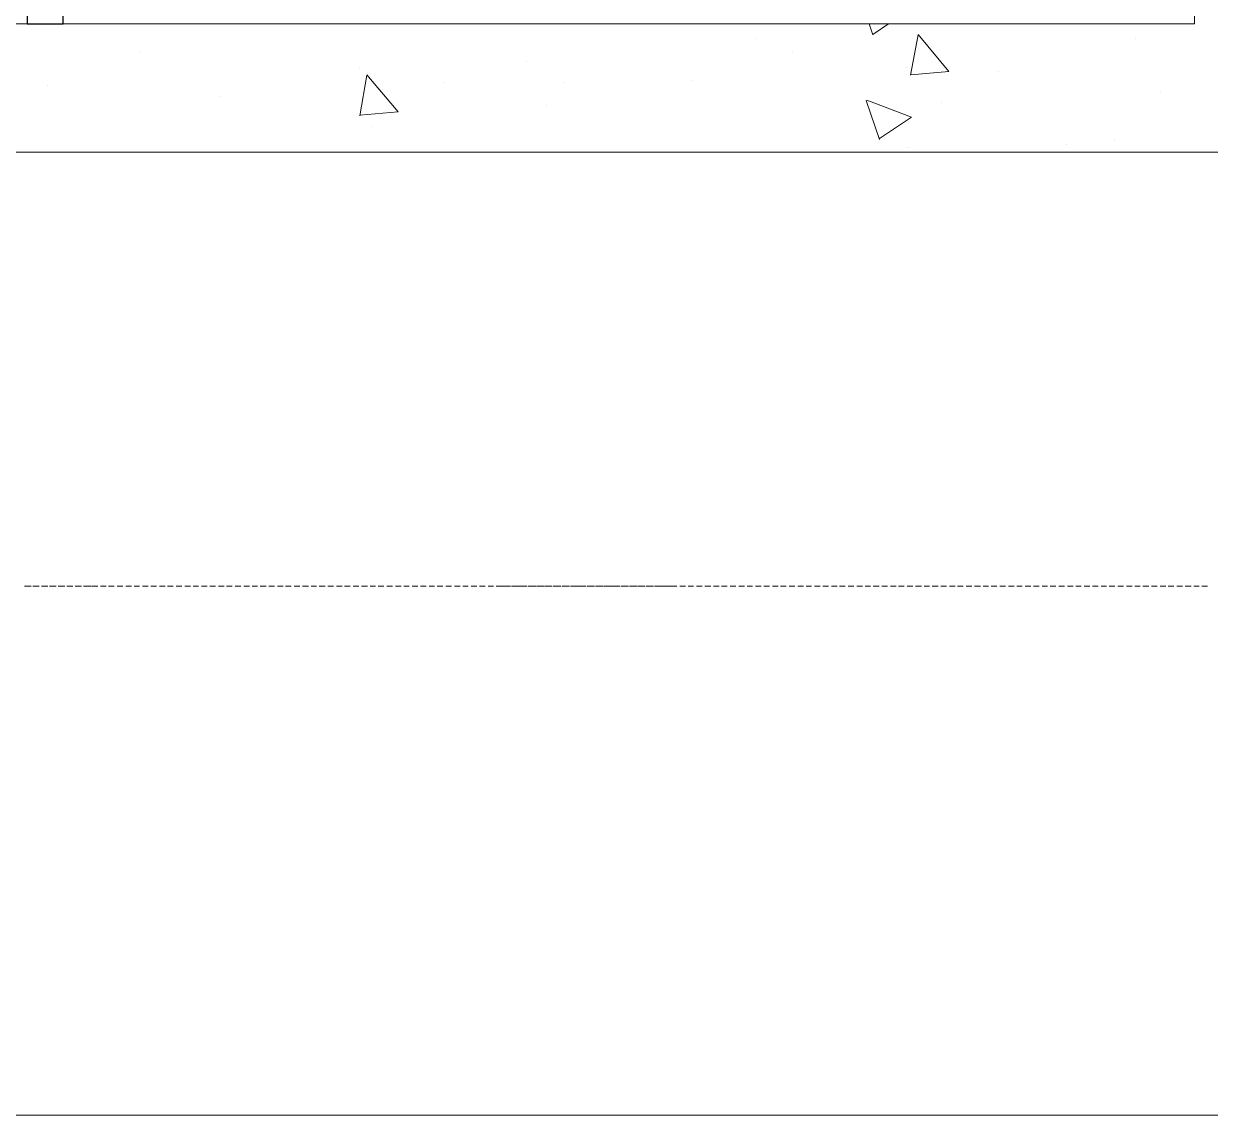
# Model space of a CAD drawing. Header units: inches. Extents: x 5 to 1823, y 18 to 726.
# Drawn here: x 1301.3 to 1354.1, y 408.9 to 457.5 of the extents above; entities that cross this region are included whole.
import ezdxf

# ---------------------------------------------------------------- set-up
doc = ezdxf.new("R2010")
doc.units = ezdxf.units.IN
doc.header["$MEASUREMENT"] = 0
for name, color, linetype in [('CULATRA', 1, 'Continuous'), ('PDF_0', 7, 'Continuous'), ('PDF_EL0001', 1, 'Continuous'), ('PDF_MASCARA', 1, 'Continuous')]:
    doc.layers.add(name, color=color, linetype=linetype)
doc.layers.add('PDF_Layer 1', color=30, linetype='Continuous', true_color=0xff7f00)
doc.layers.add('PDF_TUB-ELETRICA', color=7, linetype='Continuous', true_color=0x7fbfff)

msp = doc.modelspace()

# ---------------------------------------------------------------- linework, layer by layer
at = {"layer": 'CULATRA'}
msp.add_lwpolyline([(1303.075, 459.798), (1301.482, 459.798), (1301.482, 457.49), (1303.075, 457.49)], close=True, dxfattribs=at)
at = {"layer": 'PDF_0', "lineweight": 5}
for points in [[(1301.353, 432.45), (1301.607, 432.45)], [(1301.396, 432.45), (1301.65, 432.45)], [(1301.734, 432.45), (1301.988, 432.45)], [(1301.777, 432.45), (1302.01, 432.45)], [(1302.115, 432.45), (1302.369, 432.45)], [(1302.137, 432.45), (1302.391, 432.45)], [(1302.475, 432.45), (1302.729, 432.45)], [(1302.518, 432.45), (1302.772, 432.45)], [(1302.856, 432.45), (1303.11, 432.45)], [(1302.899, 432.45), (1303.153, 432.45)], [(1303.237, 432.45), (1303.491, 432.45)], [(1303.258, 432.45), (1303.512, 432.45)], [(1303.618, 432.45), (1303.851, 432.45)], [(1303.639, 432.45), (1303.893, 432.45)], [(1303.978, 432.45), (1304.232, 432.45)], [(1304.02, 432.45), (1304.317, 432.45)], [(1304.359, 432.45), (1304.613, 432.45)], [(1304.74, 432.45), (1304.994, 432.45)], [(1305.1, 432.45), (1305.354, 432.45)], [(1305.481, 432.45), (1305.735, 432.45)], [(1305.862, 432.45), (1306.116, 432.45)], [(1306.243, 432.45), (1306.476, 432.45)], [(1306.603, 432.45), (1306.857, 432.45)], [(1306.984, 432.45), (1307.238, 432.45)], [(1307.365, 432.45), (1307.619, 432.45)], [(1307.725, 432.45), (1307.979, 432.45)], [(1308.106, 432.45), (1308.36, 432.45)], [(1308.487, 432.45), (1308.741, 432.45)], [(1308.868, 432.45), (1309.1, 432.45)], [(1309.227, 432.45), (1309.481, 432.45)], [(1309.608, 432.45), (1309.862, 432.45)], [(1309.989, 432.45), (1310.243, 432.45)], [(1310.349, 432.45), (1310.603, 432.45)], [(1310.73, 432.45), (1310.984, 432.45)], [(1311.111, 432.45), (1311.365, 432.45)], [(1311.492, 432.45), (1311.725, 432.45)], [(1311.852, 432.45), (1312.106, 432.45)], [(1312.233, 432.45), (1312.487, 432.45)], [(1312.614, 432.45), (1312.868, 432.45)], [(1312.974, 432.45), (1313.228, 432.45)], [(1313.355, 432.45), (1313.609, 432.45)], [(1313.736, 432.45), (1313.99, 432.45)], [(1314.117, 432.45), (1314.35, 432.45)], [(1314.477, 432.45), (1314.731, 432.45)], [(1314.858, 432.45), (1315.112, 432.45)], [(1315.239, 432.45), (1315.493, 432.45)], [(1315.599, 432.45), (1315.853, 432.45)], [(1315.98, 432.45), (1316.234, 432.45)], [(1316.361, 432.45), (1316.615, 432.45)], [(1316.742, 432.45), (1316.975, 432.45)], [(1317.102, 432.45), (1317.356, 432.45)], [(1317.483, 432.45), (1317.737, 432.45)], [(1317.864, 432.45), (1318.118, 432.45)], [(1318.245, 432.45), (1318.477, 432.45)], [(1318.604, 432.45), (1318.858, 432.45)], [(1318.985, 432.45), (1319.239, 432.45)], [(1319.366, 432.45), (1319.599, 432.45)], [(1319.726, 432.45), (1319.98, 432.45)], [(1320.107, 432.45), (1320.361, 432.45)], [(1320.488, 432.45), (1320.742, 432.45)], [(1320.869, 432.45), (1321.102, 432.45)], [(1321.229, 432.45), (1321.483, 432.45)], [(1321.61, 432.45), (1321.864, 432.45)], [(1321.991, 432.45), (1322.224, 432.45)], [(1322.351, 432.45), (1322.605, 432.45), (1322.901, 432.45)], [(1322.732, 432.45), (1322.986, 432.45)], [(1323.028, 432.45), (1323.261, 432.45)], [(1323.113, 432.45), (1323.367, 432.45)], [(1323.388, 432.45), (1323.642, 432.45)], [(1323.494, 432.45), (1323.727, 432.45)], [(1323.769, 432.45), (1324.023, 432.45)], [(1323.854, 432.45), (1324.108, 432.45)], [(1324.15, 432.45), (1324.383, 432.45)], [(1324.235, 432.45), (1324.489, 432.45)], [(1324.51, 432.45), (1324.764, 432.45)], [(1324.616, 432.45), (1324.849, 432.45)], [(1324.891, 432.45), (1325.145, 432.45)], [(1324.976, 432.45), (1325.23, 432.45)], [(1325.272, 432.45), (1325.526, 432.45)], [(1325.357, 432.45), (1325.611, 432.45)], [(1325.653, 432.45), (1325.886, 432.45)], [(1325.738, 432.45), (1325.992, 432.45)], [(1326.013, 432.45), (1326.267, 432.45)], [(1326.119, 432.45), (1326.351, 432.45)], [(1326.394, 432.45), (1326.648, 432.45)], [(1326.478, 432.45), (1326.732, 432.45)], [(1326.775, 432.45), (1327.029, 432.45)], [(1326.859, 432.45), (1327.113, 432.45)], [(1327.135, 432.45), (1327.389, 432.45)], [(1327.24, 432.45), (1327.494, 432.45)], [(1327.516, 432.45), (1327.77, 432.45)], [(1327.6, 432.45), (1327.854, 432.45)], [(1327.897, 432.45), (1328.151, 432.45)], [(1327.981, 432.45), (1328.235, 432.45)], [(1328.278, 432.45), (1328.51, 432.45)], [(1328.362, 432.45), (1328.616, 432.45)], [(1328.637, 432.45), (1328.891, 432.45)], [(1328.743, 432.45), (1328.976, 432.45)], [(1329.018, 432.45), (1329.272, 432.45)], [(1329.103, 432.45), (1329.357, 432.45)], [(1329.399, 432.45), (1329.653, 432.45)], [(1329.484, 432.45), (1329.738, 432.45)], [(1329.759, 432.45), (1330.013, 432.45)], [(1329.865, 432.45), (1330.119, 432.45)], [(1330.225, 432.45), (1330.394, 432.45), (1330.14, 432.45)], [(1330.521, 432.45), (1330.775, 432.45)], [(1330.902, 432.45), (1331.135, 432.45)], [(1331.262, 432.45), (1331.516, 432.45)], [(1331.643, 432.45), (1331.897, 432.45)], [(1332.024, 432.45), (1332.278, 432.45)], [(1332.384, 432.45), (1332.638, 432.45)], [(1332.765, 432.45), (1333.019, 432.45)], [(1333.146, 432.45), (1333.4, 432.45)], [(1333.527, 432.45), (1333.76, 432.45)], [(1333.887, 432.45), (1334.141, 432.45)], [(1334.268, 432.45), (1334.522, 432.45)], [(1334.649, 432.45), (1334.903, 432.45)], [(1335.009, 432.45), (1335.263, 432.45)], [(1335.39, 432.45), (1335.644, 432.45)], [(1335.771, 432.45), (1336.025, 432.45)], [(1336.152, 432.45), (1336.384, 432.45)], [(1336.511, 432.45), (1336.765, 432.45)], [(1336.892, 432.45), (1337.146, 432.45)], [(1337.273, 432.45), (1337.527, 432.45)], [(1337.633, 432.45), (1337.887, 432.45)], [(1338.014, 432.45), (1338.268, 432.45)], [(1338.395, 432.45), (1338.649, 432.45)], [(1338.776, 432.45), (1339.009, 432.45)], [(1339.136, 432.45), (1339.39, 432.45)], [(1339.517, 432.45), (1339.771, 432.45)], [(1339.898, 432.45), (1340.152, 432.45)], [(1340.258, 432.45), (1340.512, 432.45)], [(1340.639, 432.45), (1340.893, 432.45)], [(1341.02, 432.45), (1341.274, 432.45)], [(1341.401, 432.45), (1341.634, 432.45)], [(1341.761, 432.45), (1342.015, 432.45)], [(1342.142, 432.45), (1342.396, 432.45)], [(1342.523, 432.45), (1342.777, 432.45)], [(1342.883, 432.45), (1343.137, 432.45)], [(1343.264, 432.45), (1343.518, 432.45)], [(1343.645, 432.45), (1343.899, 432.45)], [(1344.026, 432.45), (1344.259, 432.45)], [(1344.386, 432.45), (1344.64, 432.45)], [(1344.767, 432.45), (1345.021, 432.45)], [(1345.148, 432.45), (1345.402, 432.45)], [(1345.529, 432.45), (1345.761, 432.45)], [(1345.888, 432.45), (1346.142, 432.45)], [(1346.269, 432.45), (1346.523, 432.45)], [(1346.65, 432.45), (1346.883, 432.45)], [(1347.01, 432.45), (1347.264, 432.45)], [(1347.391, 432.45), (1347.645, 432.45)], [(1347.772, 432.45), (1348.026, 432.45)], [(1348.153, 432.45), (1348.386, 432.45)], [(1348.513, 432.45), (1348.767, 432.45)], [(1348.894, 432.45), (1349.148, 432.45)], [(1349.275, 432.45), (1349.508, 432.45)], [(1349.635, 432.45), (1349.889, 432.45)], [(1350.016, 432.45), (1350.27, 432.45)], [(1350.397, 432.45), (1350.651, 432.45)], [(1350.778, 432.45), (1351.011, 432.45)], [(1351.138, 432.45), (1351.392, 432.45)], [(1351.519, 432.45), (1351.773, 432.45)], [(1351.9, 432.45), (1352.154, 432.45)], [(1352.26, 432.45), (1352.514, 432.45)], [(1352.641, 432.45), (1352.895, 432.45)], [(1353.022, 432.45), (1353.276, 432.45)], [(1353.403, 432.45), (1353.635, 432.45)], [(1353.762, 432.45), (1354.016, 432.45)]]:
    msp.add_lwpolyline(points, dxfattribs=at)
at = {"layer": 'PDF_EL0001', "lineweight": 5}
for points in [[(1381.322, 457.49), (1359.414, 457.49), (1359.414, 543.343), (1353.424, 543.343), (1353.424, 457.49), (1322.605, 457.49)], [(1330.394, 457.49), (1253.411, 457.49), (1260.988, 457.49)], [(1382.592, 451.775), (1216.961, 451.775)], [(1326.944, 451.775), (1282.79, 451.775)], [(1488.595, 451.775), (1322.965, 451.775)]]:
    msp.add_lwpolyline(points, dxfattribs=at)
at = {"layer": 'PDF_Layer 1', "color": 7, "lineweight": 5}
msp.add_lwpolyline([(1006.86, 408.891), (1638.773, 408.891)], dxfattribs=at)
at = {"layer": 'PDF_MASCARA', "lineweight": 5}
for points in [[(1319.366, 457.49), (1317.864, 457.49)], [(1321.102, 457.49), (1319.43, 457.49)]]:
    msp.add_lwpolyline(points, dxfattribs=at)
at = {"layer": 'PDF_TUB-ELETRICA', "lineweight": 5}
for points in [[(1339.115, 457.003), (1338.946, 457.49)], [(1339.813, 457.49), (1339.115, 457.025)], [(1333.887, 456.834), (1333.887, 456.834)], [(1340.787, 455.204), (1341.126, 457.003)], [(1340.808, 455.225), (1342.502, 455.374), (1341.126, 457.025)], [(1350.799, 456.855), (1350.799, 456.855)], [(1306.518, 456.241), (1306.518, 456.241)], [(1323.706, 455.839), (1323.706, 455.839)], [(1335.538, 456.199), (1335.538, 456.199)], [(1316.255, 455.564), (1316.255, 455.564)], [(1340.618, 455.543), (1340.618, 455.543)], [(1344.724, 455.395), (1344.724, 455.395)], [(1302.369, 454.76), (1302.369, 454.76)], [(1316.594, 455.225), (1317.991, 453.574), (1316.276, 453.426)], [(1316.276, 453.405), (1316.594, 455.204)], [(1320.001, 454.887), (1320.001, 454.887)], [(1325.357, 454.887), (1325.357, 454.887)], [(1331.05, 454.993), (1331.05, 454.993)], [(1310.074, 454.252), (1310.074, 454.252)], [(1351.9, 454.463), (1351.9, 454.463)], [(1324.595, 453.871), (1324.595, 453.871)], [(1339.411, 452.347), (1338.819, 454.082)], [(1339.411, 452.389), (1340.829, 453.342), (1338.84, 454.104)], [(1342.163, 453.998), (1342.163, 453.998)], [(1316.826, 452.918), (1316.826, 452.918)], [(1339.432, 452.453), (1339.432, 452.453)], [(1347.751, 452.135), (1347.751, 452.135)], [(1349.868, 452.326), (1349.868, 452.326)], [(1340.702, 452.008), (1340.702, 452.008)]]:
    msp.add_lwpolyline(points, dxfattribs=at)

doc.saveas('drawing.dxf')
